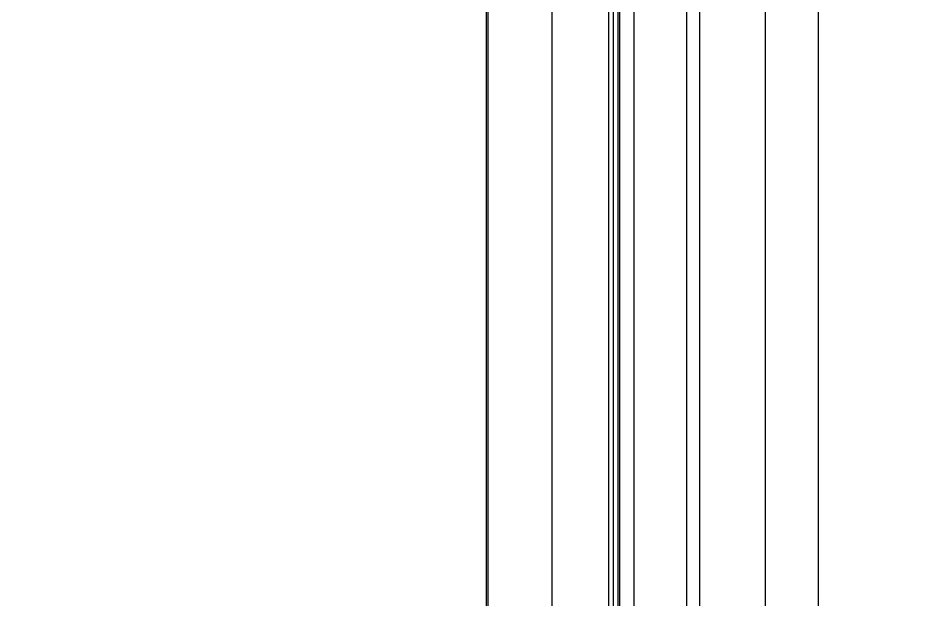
# Model space of a CAD drawing. Extents: x -3500 to 3500, y -1450 to 1450.
# Drawn here: x 226.84 to 247.51, y -209.86 to -196.59 of the extents above; entities that cross this region are included whole.
import ezdxf

# ---------------------------------------------------------------- set-up
doc = ezdxf.new("R2010")
doc.units = 0

msp = doc.modelspace()

# ---------------------------------------------------------------- linework, layer by layer
at = {"layer": 'EOS6MetalLayer'}
for points in [[(240.55, -235.028), (237.55, -235.028), (237.55, -1.5), (93.436, -1.5), (93.436, -235.028), (90.436, -235.028), (90.436, 1.5), (237.55, 1.5), (237.55, 235.028), (240.55, 235.028)], [(242.079, 235.028), (245.079, 235.028), (245.079, 1.5), (389.193, 1.5), (389.193, 235.028), (392.193, 235.028), (392.193, -1.5), (245.079, -1.5), (245.079, -235.028), (242.079, -235.028)]]:
    msp.add_lwpolyline(points, close=True, dxfattribs=at)
at = {"layer": 'HBSiProtectLayer'}
msp.add_lwpolyline([(239.007, -280), (242.379, -280), (242.379, 280), (239.007, 280)], close=True, dxfattribs=at)
at = {"layer": 'NegLayer'}
msp.add_lwpolyline([(237.507, -225), (243.879, -225), (243.879, 225), (237.507, 225)], close=True, dxfattribs=at)
at = {"layer": 'SiLayer'}
for points in [[(240.507, -225), (240.879, -225), (240.879, 225), (240.507, 225)], [(240.3, -214), (240.407, -214), (240.407, 214), (240.3, 214)]]:
    msp.add_lwpolyline(points, close=True, dxfattribs=at)

doc.saveas('drawing.dxf')
